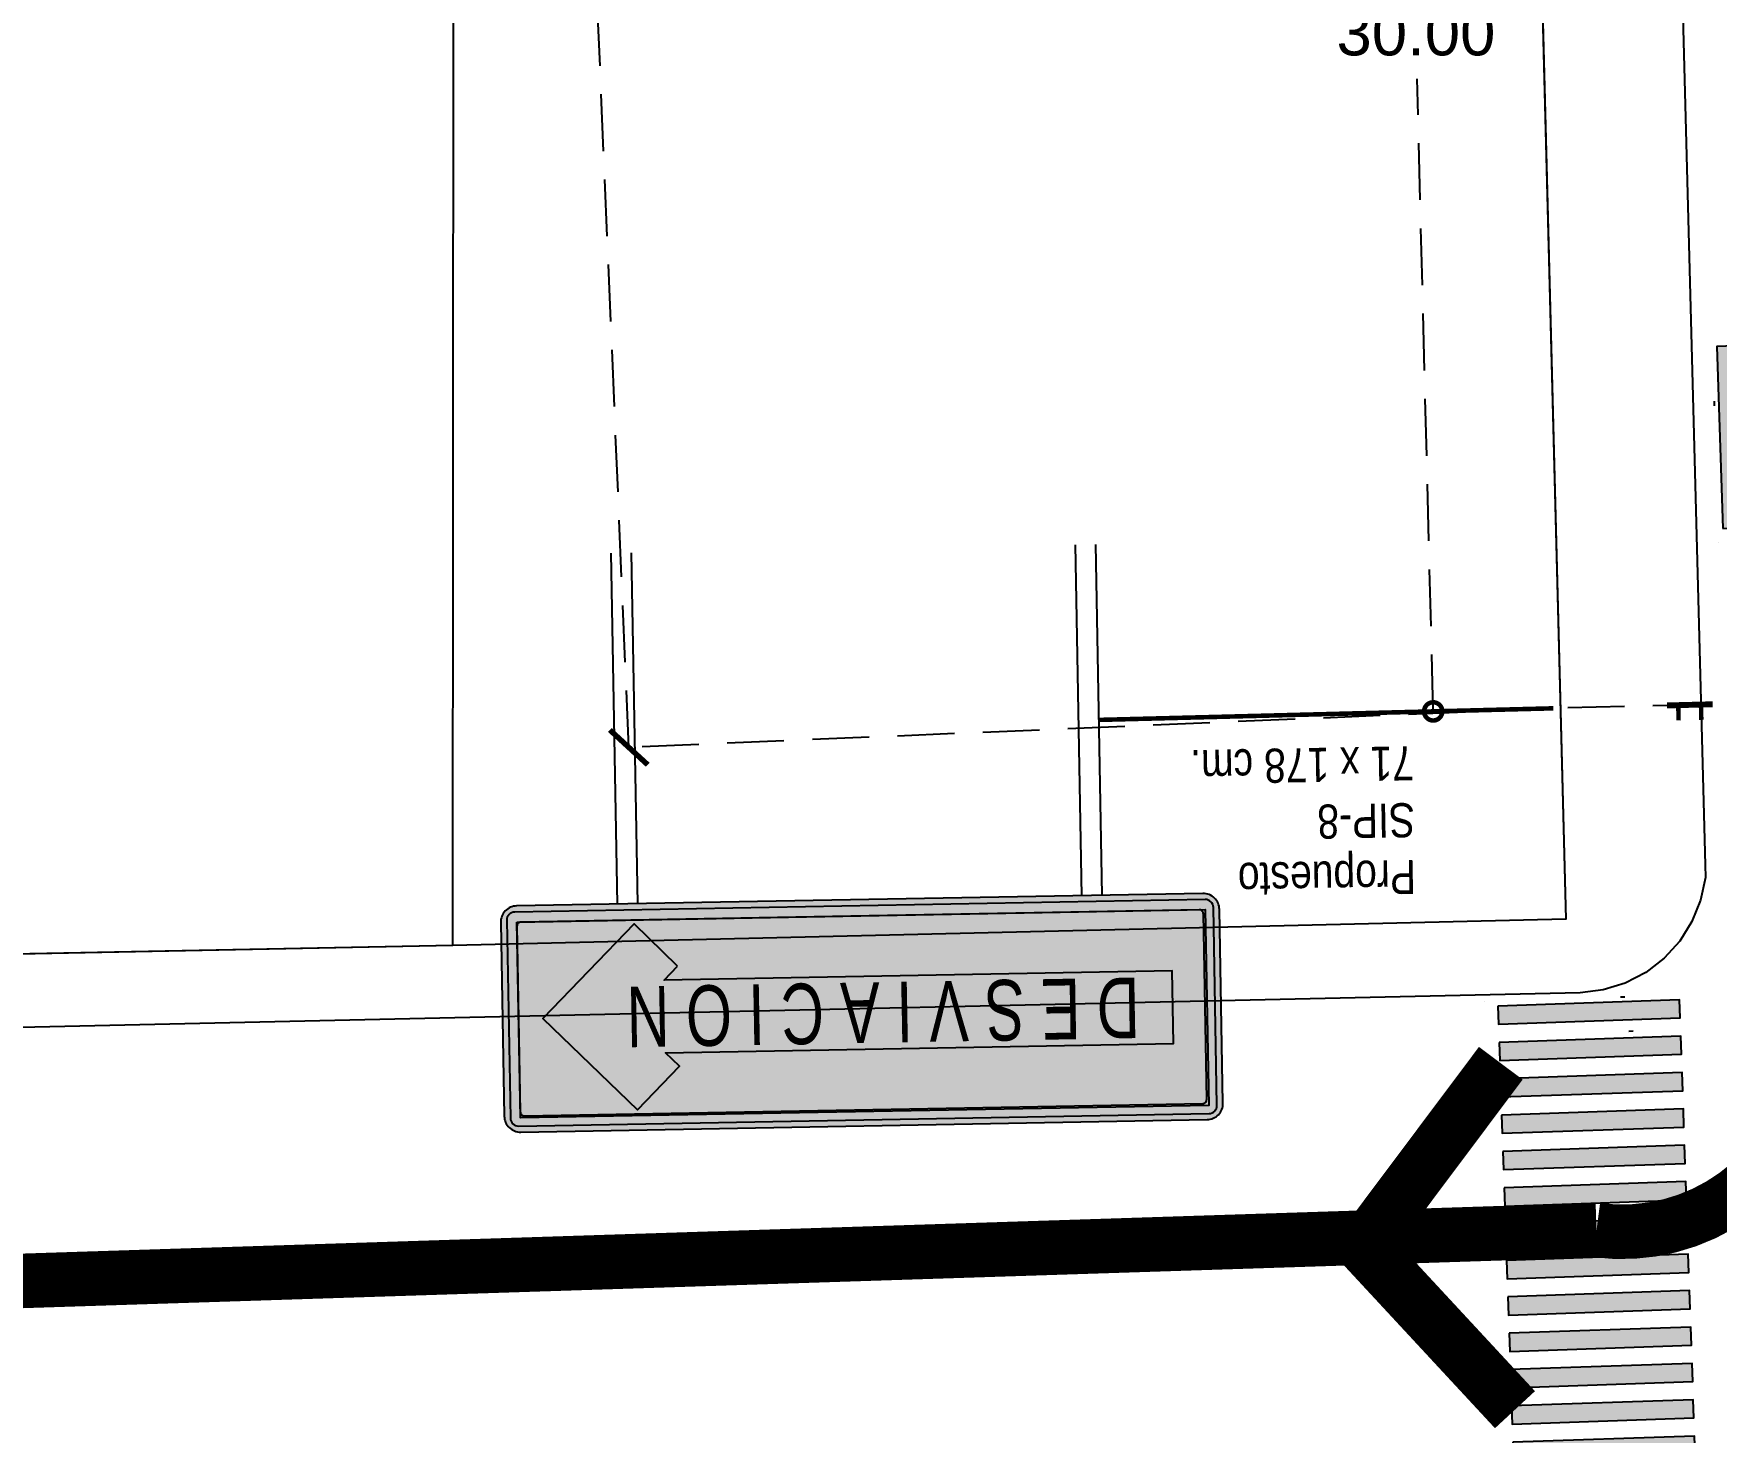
# Model space of a CAD drawing. Header units: metres. Extents: x 668617 to 675126, y 2286318 to 2293677.
# Drawn here: x 669864.35 to 669901.35, y 2287325.62 to 2287356.38 of the extents above; entities that cross this region are included whole.
import ezdxf
from ezdxf.enums import TextEntityAlignment as Align

# ---------------------------------------------------------------- set-up
doc = ezdxf.new("R2010")
doc.units = ezdxf.units.M
doc.header["$MEASUREMENT"] = 0
for name, pattern in [('ACAD_ISO07W100', [3, 0, -3]), ('DASHED2', [0.375, 0.25, -0.125]), ('HIDDEN', [0.375, 0.25, -0.125])]:
    doc.linetypes.add(name, pattern=pattern)
for name, color, linetype in [('0_DETALLES_COTAS', 252, 'Continuous'), ('0_RUTA-ALTERNA', 6, 'Continuous'), ('0_UBICACION_SPO', 251, 'Continuous'), ('DMTG-PB-BANQUETAS', 251, 'Continuous'), ('DMTG-PB-LOTIFICACION', 253, 'Continuous'), ('DMTG-PB-MANZANAS', 251, 'Continuous'), ('DMTG-SH-FLECHA FRENTE', 252, 'Continuous'), ('DMTG-SH-PASO PEATONAL', 253, 'Continuous'), ('ESTACIÓN', 7, 'Continuous'), ('PTRD', 7, 'Continuous'), ('SIP-08_FLECHA_DESV_IZQUIERDA', 7, 'Continuous'), ('SR9', 7, 'Continuous')]:
    doc.layers.add(name, color=color, linetype=linetype)
doc.styles.add('Arial', font='arial.ttf')
doc.styles.add('Arial Narrow', font='ARIALN.TTF', dxfattribs={"height": 2.5})
doc.styles.get("Standard").update_dxf_attribs({"font": 'arial.ttf'})
doc.dimstyles.get("Standard").update_dxf_attribs({"dimtxt": 0.18, "dimasz": 0.18, "dimexe": 0.18, "dimexo": 0.0625, "dimgap": 0.09, "dimtad": 0, "dimtih": 1, "dimtoh": 1, "dimdec": 4, "dimzin": 0, "dimdsep": 46, "dimtxsty": 'Standard', "dimcen": 0.09, "dimadec": 0, "dimazin": 0, "dimtfac": 1, "dimtdec": 4, "dimtofl": 0, "dimtmove": 0, "dimatfit": 3, "dimfxl": 1, "dimtolj": 1, "dimtzin": 0, "dimarcsym": 0})

# ---------------------------------------------------------------- blocks, each defined once
blk = doc.blocks.new('*U315')
at = {"transparency": 33554687}
h = blk.add_hatch(color=252, dxfattribs=at)
h.dxf.hatch_style = 1
h.paths.add_polyline_path([(0.479, 9.688), (0.499, 10.088), (-3.496, 10.285), (-3.516, 9.886)])
h = blk.add_hatch(color=252, dxfattribs=at)
h.dxf.hatch_style = 1
h.paths.add_polyline_path([(0.44, 8.889), (0.46, 9.289), (-3.536, 9.486), (-3.555, 9.087)])
h = blk.add_hatch(color=252, dxfattribs=at)
h.dxf.hatch_style = 1
h.paths.add_polyline_path([(0.4, 8.09), (0.42, 8.49), (-3.575, 8.687), (-3.595, 8.288)])
h = blk.add_hatch(color=252, dxfattribs=at)
h.dxf.hatch_style = 1
h.paths.add_polyline_path([(0.361, 7.291), (0.38, 7.691), (-3.615, 7.888), (-3.634, 7.489)])
h = blk.add_hatch(color=252, dxfattribs=at)
h.dxf.hatch_style = 1
h.paths.add_polyline_path([(0.321, 6.492), (0.341, 6.892), (-3.654, 7.089), (-3.674, 6.69)])
h = blk.add_hatch(color=252, dxfattribs=at)
h.dxf.hatch_style = 1
h.paths.add_polyline_path([(0.282, 5.693), (0.301, 6.093), (-3.694, 6.29), (-3.713, 5.891)])
h = blk.add_hatch(color=252, dxfattribs=at)
h.dxf.hatch_style = 1
h.paths.add_polyline_path([(0.242, 4.894), (0.262, 5.294), (-3.733, 5.491), (-3.753, 5.092)])
h = blk.add_hatch(color=252, dxfattribs=at)
h.dxf.hatch_style = 1
h.paths.add_polyline_path([(0.203, 4.095), (0.222, 4.495), (-3.773, 4.692), (-3.793, 4.293)])
h = blk.add_hatch(color=252, dxfattribs=at)
h.dxf.hatch_style = 1
h.paths.add_polyline_path([(0.163, 3.296), (0.183, 3.695), (-3.812, 3.893), (-3.832, 3.494)])
h = blk.add_hatch(color=252, dxfattribs=at)
h.dxf.hatch_style = 1
h.paths.add_polyline_path([(0.124, 2.497), (0.143, 2.896), (-3.852, 3.094), (-3.872, 2.695)])
h = blk.add_hatch(color=252, dxfattribs=at)
h.dxf.hatch_style = 1
h.paths.add_polyline_path([(0.084, 1.698), (0.104, 2.097), (-3.891, 2.295), (-3.911, 1.896)])
h = blk.add_hatch(color=252, dxfattribs=at)
h.dxf.hatch_style = 1
h.paths.add_polyline_path([(0.044, 0.899), (0.064, 1.298), (-3.931, 1.496), (-3.951, 1.097)])
h = blk.add_hatch(color=252, dxfattribs=at)
h.dxf.hatch_style = 1
h.paths.add_polyline_path([(0.005, 0.1), (0.025, 0.499), (-3.97, 0.697), (-3.99, 0.298)])
for points in [[(0.479, 9.688), (0.499, 10.088), (-3.496, 10.285), (-3.516, 9.886)], [(0.44, 8.889), (0.46, 9.289), (-3.536, 9.486), (-3.555, 9.087)], [(0.4, 8.09), (0.42, 8.49), (-3.575, 8.687), (-3.595, 8.288)], [(0.361, 7.291), (0.38, 7.691), (-3.615, 7.888), (-3.634, 7.489)], [(0.321, 6.492), (0.341, 6.892), (-3.654, 7.089), (-3.674, 6.69)], [(0.282, 5.693), (0.301, 6.093), (-3.694, 6.29), (-3.713, 5.891)], [(0.242, 4.894), (0.262, 5.294), (-3.733, 5.491), (-3.753, 5.092)], [(0.203, 4.095), (0.222, 4.495), (-3.773, 4.692), (-3.793, 4.293)], [(0.163, 3.296), (0.183, 3.695), (-3.812, 3.893), (-3.832, 3.494)], [(0.124, 2.497), (0.143, 2.896), (-3.852, 3.094), (-3.872, 2.695)], [(0.084, 1.698), (0.104, 2.097), (-3.891, 2.295), (-3.911, 1.896)], [(0.044, 0.899), (0.064, 1.298), (-3.931, 1.496), (-3.951, 1.097)], [(0.005, 0.1), (0.025, 0.499), (-3.97, 0.697), (-3.99, 0.298)]]:
    blk.add_lwpolyline(points, close=True)
at = {"layer": 'Defpoints', "color": 255, "linetype": 'ACAD_ISO07W100'}
for p, q in [((-2.916, 0.901), (0.18, 0.748)), ((-2.797, 0.138), (0.3, -0.015))]:
    blk.add_line(p, q, dxfattribs=at)
blk = doc.blocks.new('desviacion der.')
at = {"layer": 'ESTACIÓN', "true_color": 0xf05222}
h = blk.add_hatch(color=20, dxfattribs=at)
h.dxf.hatch_style = 1
h.paths.add_polyline_path([(43.5, 27.26), (-7.65, 27.26), (-7.65, 41.81), (43.5, 41.81)])
at = {"layer": 'ESTACIÓN', "true_color": 0xffffff}
h = blk.add_hatch(color=7, dxfattribs=at)
h.dxf.hatch_style = 1
h.paths.add_polyline_path([(31.62, 30.74), (34.8, 27.56), (41.7, 34.46), (34.8, 41.36), (31.62, 38.18), (32.64, 37.16), (-5.1, 37.16), (-5.1, 31.76), (32.64, 31.76)])
at = {"layer": 'SIP-08_FLECHA_DESV_IZQUIERDA', "true_color": 0xf05222}
h = blk.add_hatch(color=20, dxfattribs=at)
h.dxf.hatch_style = 1
h.paths.add_polyline_path([(-7.5, 42.86, 0.414214), (-8.7, 41.66), (-8.7, 27.26, 0.414214), (-7.5, 26.06), (43.5, 26.06, 0.414214), (44.7, 27.26), (44.7, 41.66, 0.414214), (43.5, 42.86)])
h.paths.add_polyline_path([(43.65, 42.41, -0.414214), (44.25, 41.81), (44.25, 27.11, -0.414214), (43.65, 26.51), (-7.65, 26.51, -0.414214), (-8.25, 27.11), (-8.25, 41.81, -0.414214), (-7.65, 42.41)], flags=16)
h.paths.add_polyline_path([(43.2, 41.66, -0.414214), (43.5, 41.36), (43.5, 27.56, -0.414214), (43.2, 27.26), (-7.2, 27.26, -0.414214), (-7.5, 27.56), (-7.5, 41.36, -0.414214), (-7.2, 41.66)], flags=0)
h.paths.add_polyline_path([(34.8, 41.36), (41.7, 34.46), (34.8, 27.56), (31.62, 30.74), (32.64, 31.76), (-5.1, 31.76), (-5.1, 37.16), (32.64, 37.16), (31.62, 38.18)], flags=0)
h.paths.add_polyline_path([(-3.81, 30.97), (36.64, 30.97), (36.64, 37.95), (-3.81, 37.95)], flags=8)
at = {"layer": 'SIP-08_FLECHA_DESV_IZQUIERDA'}
h = blk.add_hatch(color=256, dxfattribs=at)
h.dxf.hatch_style = 1
h.paths.add_polyline_path([(-7.65, 42.41, 0.414214), (-8.25, 41.81), (-8.25, 27.11, 0.414214), (-7.65, 26.51), (43.65, 26.51, 0.414214), (44.25, 27.11), (44.25, 41.81, 0.414214), (43.65, 42.41)])
h.paths.add_polyline_path([(43.2, 41.66, -0.414214), (43.5, 41.36), (43.5, 27.56, -0.414214), (43.2, 27.26), (-7.2, 27.26, -0.414214), (-7.5, 27.56), (-7.5, 41.36, -0.414214), (-7.2, 41.66)], flags=16)
h.paths.add_polyline_path([(34.8, 41.36), (41.7, 34.46), (34.8, 27.56), (31.62, 30.74), (32.64, 31.76), (-5.1, 31.76), (-5.1, 37.16), (32.64, 37.16), (31.62, 38.18)], flags=0)
h.paths.add_polyline_path([(-3.81, 30.97), (36.64, 30.97), (36.64, 37.95), (-3.81, 37.95)], flags=8)
at = {"layer": 'ESTACIÓN'}
blk.add_lwpolyline([(43.5, 27.26), (-7.65, 27.26), (-7.65, 41.81), (43.5, 41.81)], close=True, dxfattribs=at)
at = {"layer": 'SIP-08_FLECHA_DESV_IZQUIERDA'}
for p, q in [((0, 26.06), (0, 0)), ((1.5, 26.06), (1.5, 0)), ((34.5, 26.06), (34.5, 0)), ((36, 26.06), (36, 0))]:
    blk.add_line(p, q, dxfattribs=at)
at = {"layer": 'SIP-08_FLECHA_DESV_IZQUIERDA', "color": 20, "true_color": 0xf05222}
blk.add_lwpolyline([(-7.5, 26.06), (43.5, 26.06, 0.414214), (44.7, 27.26), (44.7, 41.66, 0.414214), (43.5, 42.86), (-7.5, 42.86, 0.414214), (-8.7, 41.66), (-8.7, 27.26, 0.414214)], format="xyb", close=True, dxfattribs=at)
at = {"layer": 'SIP-08_FLECHA_DESV_IZQUIERDA', "color": 30}
blk.add_lwpolyline([(-7.65, 26.51), (43.65, 26.51, 0.414214), (44.25, 27.11), (44.25, 41.81, 0.414214), (43.65, 42.41), (-7.65, 42.41, 0.414214), (-8.25, 41.81), (-8.25, 27.11, 0.414214)], format="xyb", close=True, dxfattribs=at)
at = {"layer": 'SIP-08_FLECHA_DESV_IZQUIERDA'}
blk.add_lwpolyline([(-7.2, 27.26), (43.2, 27.26, 0.414214), (43.5, 27.56), (43.5, 41.36, 0.414214), (43.2, 41.66), (-7.2, 41.66, 0.414214), (-7.5, 41.36), (-7.5, 27.56, 0.414214)], format="xyb", close=True, dxfattribs=at)
at = {"layer": 'SIP-08_FLECHA_DESV_IZQUIERDA', "color": 30}
blk.add_lwpolyline([(31.62, 30.74), (34.8, 27.56), (41.7, 34.46), (34.8, 41.36), (31.62, 38.18), (32.64, 37.16), (-5.1, 37.16), (-5.1, 31.76), (32.64, 31.76)], close=True, dxfattribs=at)
at = {"layer": 'SIP-08_FLECHA_DESV_IZQUIERDA', "style": 'Arial', "width": 0.699411}
blk.add_text('D E S V I A C I O N', height=4.5, dxfattribs=at).set_placement((-2.64, 32.21), (35.47, 32.21), align=Align.FIT)
blk = doc.blocks.new('PTRD')
at = {"layer": 'PTRD'}
for points, const_width in [([(-0.489, 0), (-0.489, 0.673)], 0.195), ([(0.511, 0), (0.511, 0.673)], 0.195), ([(-1.004, 0), (1.004, 0)], 0.26)]:
    blk.add_lwpolyline(points, dxfattribs=dict(at, const_width=const_width))
blk = doc.blocks.new('*U225')
blk.add_hatch(color=252).paths.add_polyline_path([(4.213, 5.228), (3.838, 3.178), (4.138, 3.178), (4.138, 0.228), (4.288, 0.228), (4.288, 3.178), (4.588, 3.178)])
at = {"color": 252}
blk.add_lwpolyline([(4.213, 5.228), (3.838, 3.178), (4.138, 3.178), (4.138, 0.228), (4.288, 0.228), (4.288, 3.178), (4.588, 3.178), (4.213, 5.228)], dxfattribs=at)
blk = doc.blocks.new('_DotSmall')
at = {"color": 0, "linetype": 'ByBlock', "const_width": 0.5}
blk.add_lwpolyline([(-0.0625, 0, 1), (0.0625, 0, 1)], format="xyb", close=True, dxfattribs=at)
blk = doc.blocks.new('*D364')
at = {"layer": '0_DETALLES_COTAS', "linetype": 'DASHED2', "lineweight": -2, "ltscale": 5, "transparency": 16777216}
for p, q in [((669900.451, 2287371.467), (669894.187, 2287371.307)), ((669894.367, 2287371.312), (669894.721, 2287357.404)), ((669895.127, 2287341.475), (669894.773, 2287355.383)), ((669901.211, 2287341.63), (669894.947, 2287341.471))]:
    blk.add_line(p, q, dxfattribs=at)
at = {"layer": 'Defpoints', "color": 0, "linetype": 'DASHED2', "ltscale": 5, "transparency": 16777216}
for p in [(669894.367, 2287371.312), (669900.514, 2287371.468), (669901.274, 2287341.632)]:
    blk.add_point(p, dxfattribs=at)
at = {"layer": '0_DETALLES_COTAS', "linetype": 'DASHED2', "lineweight": -2, "ltscale": 5, "transparency": 16777216, "xscale": 0.8, "yscale": 0.8, "zscale": 0.8}
for p, rotation in [((669894.367, 2287371.312), 91.45886330419239), ((669895.127, 2287341.475), 271.4588633041924)]:
    blk.add_blockref('_DotSmall', p, dxfattribs=dict(at, rotation=rotation))
at = {"layer": '0_DETALLES_COTAS', "linetype": 'DASHED2', "ltscale": 5, "transparency": 16777216, "insert": (669894.747, 2287356.394), "char_height": 1, "attachment_point": 5}
blk.add_mtext('\\A1;30.00', dxfattribs=at)
blk = doc.blocks.new('_ArchTick')
at = {"color": 0, "linetype": 'ByBlock', "const_width": 0.15}
blk.add_lwpolyline([(-0.5, -0.5), (0.5, 0.5)], dxfattribs=at)
blk = doc.blocks.new('*D368')
at = {"layer": '0_DETALLES_COTAS', "linetype": 'DASHED2', "lineweight": -2, "ltscale": 5, "transparency": 16777216}
for p, q in [((669891.858, 2287480.094), (669871.406, 2287479.231)), ((669871.586, 2287479.238), (669874.258, 2287415.96)), ((669877.436, 2287340.684), (669874.751, 2287404.291)), ((669897.709, 2287341.54), (669877.256, 2287340.677))]:
    blk.add_line(p, q, dxfattribs=at)
at = {"layer": 'Defpoints', "color": 0, "linetype": 'DASHED2', "ltscale": 5, "transparency": 16777216}
for p in [(669891.921, 2287480.097), (669871.586, 2287479.238), (669897.771, 2287341.543)]:
    blk.add_point(p, dxfattribs=at)
at = {"layer": '0_DETALLES_COTAS', "linetype": 'DASHED2', "lineweight": -2, "ltscale": 5, "transparency": 16777216, "xscale": 0.8, "yscale": 0.8, "zscale": 0.8}
for p, rotation in [((669871.586, 2287479.238), 92.41775182698296), ((669877.436, 2287340.684), 272.417751826983)]:
    blk.add_blockref('_ArchTick', p, dxfattribs=dict(at, rotation=rotation))
at = {"layer": '0_DETALLES_COTAS', "linetype": 'DASHED2', "ltscale": 5, "transparency": 16777216, "insert": (669874.504, 2287410.125), "char_height": 1, "attachment_point": 5, "rotation": 90}
blk.add_mtext('\\A1;Zona información', dxfattribs=at)

msp = doc.modelspace()

# ---------------------------------------------------------------- linework, layer by layer
at = {"layer": '0_RUTA-ALTERNA', "color": 6, "linetype": 'DASHED2', "ltscale": 4, "const_width": 1.2}
msp.add_lwpolyline([(669850.95536, 2287455.23325), (669896.31719, 2287453.05772, -0.40580236), (669902.1018, 2287446.8717), (669903.52543, 2287334.33164, -0.45728577), (669898.71896, 2287330.06773), (669813.60485, 2287327.32339, 0.3889075), (669810.01947, 2287323.8185), (669811.68043, 2287228.76555, 0.31317351), (669814.68579, 2287224.59536), (669832.58613, 2287225.05746), (669904.5699, 2287226.98087, -0.40662773), (669908.97797, 2287222.90959), (669910.31495, 2287174.12224)], format="xyb", dxfattribs=at)
msp.add_lwpolyline([(669896.61394, 2287333.73813), (669893.5966, 2287329.70929), (669896.92596, 2287326.11945)], dxfattribs=at)
at = {"layer": '0_UBICACION_SPO', "linetype": 'HIDDEN', "ltscale": 5, "const_width": 0.1}
msp.add_lwpolyline([(669897.77106, 2287341.54275), (669887.7743, 2287341.28816)], dxfattribs=at)
at = {"layer": 'DMTG-PB-BANQUETAS'}
for points in [[(669721.33784, 2287457.19014), (669721.80757, 2287457.28667), (669896.09442, 2287446.59795), (669896.53737, 2287446.45468), (669896.95082, 2287446.24262), (669897.32579, 2287445.96685), (669897.65236, 2287445.63543), (669897.92056, 2287445.25544), (669898.12548, 2287444.83791), (669898.2622, 2287444.39289), (669898.32481, 2287443.93242), (669901.11268, 2287337.82295)], [(669901.11268, 2287337.82295), (669901.008, 2287337.32571), (669900.81852, 2287336.85409), (669900.54833, 2287336.42308), (669900.20654, 2287336.04659), (669899.80323, 2287335.73556), (669899.35249, 2287335.50088), (669898.86736, 2287335.34945), (669898.36287, 2287335.28518), (669724.12459, 2287331.41914), (669723.66369, 2287331.43454), (669723.21444, 2287331.53786), (669722.79281, 2287331.72498), (669722.41475, 2287331.98878), (669722.09419, 2287332.32115), (669721.84303, 2287332.70702), (669721.67019, 2287333.13531), (669721.58153, 2287333.58797), (669721.58193, 2287334.04898), (669719.33562, 2287455.27086)]]:
    msp.add_lwpolyline(points, dxfattribs=at)
at = {"layer": 'DMTG-PB-LOTIFICACION'}
for p, q in [((669873.5687, 2287336.32908), (669873.5796, 2287357.32932)), ((669897.5196, 2287357.38089), (669898.04648, 2287336.90294)), ((669898.04648, 2287336.90294), (669873.5687, 2287336.32908)), ((669873.5687, 2287336.32908), (669858.48985, 2287336.0251))]:
    msp.add_line(p, q, dxfattribs=at)
at = {"layer": 'DMTG-PB-MANZANAS'}
msp.add_lwpolyline([(669804.68823, 2287449.42786), (669819.90251, 2287448.4524), (669829.79526, 2287447.82437), (669849.7809, 2287446.53915), (669860.59398, 2287445.83502), (669872.76743, 2287445.04666), (669877.41871, 2287444.75639), (669890.15228, 2287443.94041), (669895.06368, 2287443.62124), (669895.89239, 2287415.64451), (669896.32496, 2287400.89621), (669896.52411, 2287394.02699), (669896.70003, 2287387.91768), (669896.83946, 2287383.33823), (669897.01704, 2287376.83893), (669897.5196, 2287357.38089), (669898.04648, 2287336.90294), (669873.5687, 2287336.32908), (669858.48985, 2287336.0251), (669844.82091, 2287335.74711), (669828.47212, 2287335.42774), (669819.84275, 2287335.26113), (669803.53404, 2287334.92193)], dxfattribs=at)

# ---------------------------------------------------------------- block references
at = {"layer": '0_UBICACION_SPO', "xscale": 0.4999999999999998, "yscale": 0.4999999999999998, "zscale": 0.4999999999999998, "rotation": 181.4588632961917}
msp.add_blockref('PTRD', (669900.77192, 2287341.61918), dxfattribs=at)
at = {"layer": 'DMTG-SH-FLECHA FRENTE', "xscale": -1, "rotation": 90.27438446847445}
msp.add_blockref('*U225', (669893.80429, 2287333.84824), dxfattribs=at)
at = {"layer": 'DMTG-SH-PASO PEATONAL', "color": 252, "true_color": 0x939598}
for p, rotation in [((669901.40006, 2287345.49657), 274.7989717851597), ((669896.54512, 2287335.09609), 184.7989717851598)]:
    msp.add_blockref('*U315', p, dxfattribs=dict(at, rotation=rotation))
at = {"layer": 'SIP-08_FLECHA_DESV_IZQUIERDA', "xscale": 0.2960508779497596, "yscale": 0.2960508779497596, "zscale": 0.2960508779497596, "rotation": 181.0394566539946}
msp.add_blockref('desviacion der.', (669887.70433, 2287345.14461), dxfattribs=at)

# ---------------------------------------------------------------- texts
at = {"layer": 'SR9', "ltscale": 0.1, "insert": (669894.75582, 2287337.46165), "char_height": 0.75, "attachment_point": 1, "rotation": 181.039457, "style": 'Arial Narrow'}
msp.add_mtext('{\\C1;Propuesto}\\PSIP-8\\P71 x 178 cm.  ', dxfattribs=at)

# ---------------------------------------------------------------- dimensions: what is measured, and where the dimension line sits
at = {"layer": '0_DETALLES_COTAS', "color": 251, "linetype": 'DASHED2', "ltscale": 5}
dim = msp.add_linear_dim(base=(669871.58618, 2287479.23821), p1=(669897.77106, 2287341.54275), p2=(669891.92092, 2287480.0968), angle=92.417752, text='Zona información', dimstyle='Standard', override={"dimtxt": 1, "dimasz": 0.8, "dimgap": 0.5, "dimtih": 0, "dimdec": 2, "dimblk1": 'ArchTick', "dimblk2": 'ArchTick', "dimsah": 1, "dimclrd": 256, "dimclre": 256, "dimclrt": 256}, dxfattribs=at)
dim.commit()
dim.dimension.update_dxf_attribs({"geometry": '*D368', "text_midpoint": (669874.50432, 2287410.12531), "dimtype": 161, "text_rotation": 90})
dim = msp.add_aligned_dim(p1=(669901.2736, 2287341.63195), p2=(669900.51374, 2287371.46822), distance=6.14882, text='30.00', dimstyle='Standard', override={"dimtxt": 1, "dimasz": 0.8, "dimgap": 0.5, "dimdec": 2, "dimblk1": 'DotSmall', "dimblk2": 'DotSmall', "dimsah": 1, "dimclrd": 256, "dimclre": 256, "dimclrt": 256}, dxfattribs=at)
dim.commit()
dim.dimension.update_dxf_attribs({"geometry": '*D364', "text_midpoint": (669894.74685, 2287356.39354)})

doc.saveas('drawing.dxf')
